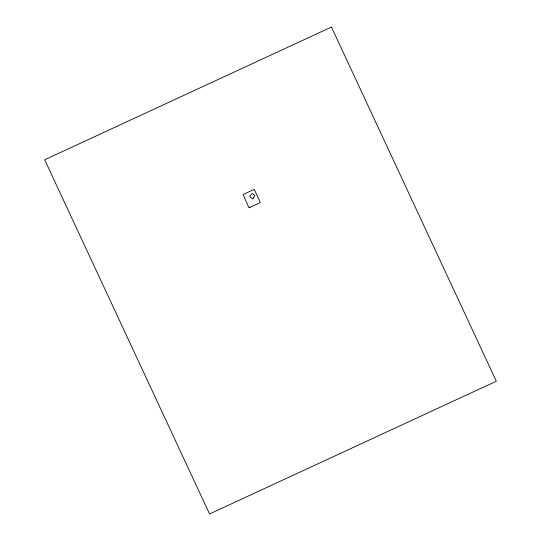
<?xml version="1.0" encoding="UTF-8"?>
<svg xmlns="http://www.w3.org/2000/svg" width="541" height="541" viewBox="0 0 541 541"><rect width="100%" height="100%" fill="white"/><g stroke="black" fill="none" stroke-linecap="round" stroke-linejoin="round"><path stroke-width="0.81" d="M253.587 197.905L252.945 199L249.631 196.545L252.14 193.353L254.825 195.335L253.587 197.905M250.098 207.23L248.955 207.771L243.092 194.49L254.297 189.404L260.302 202.645L250.098 207.23M331.437 27.05L44.68 159.778L209.563 513.95L496.32 381.222L331.437 27.05"/></g></svg>
